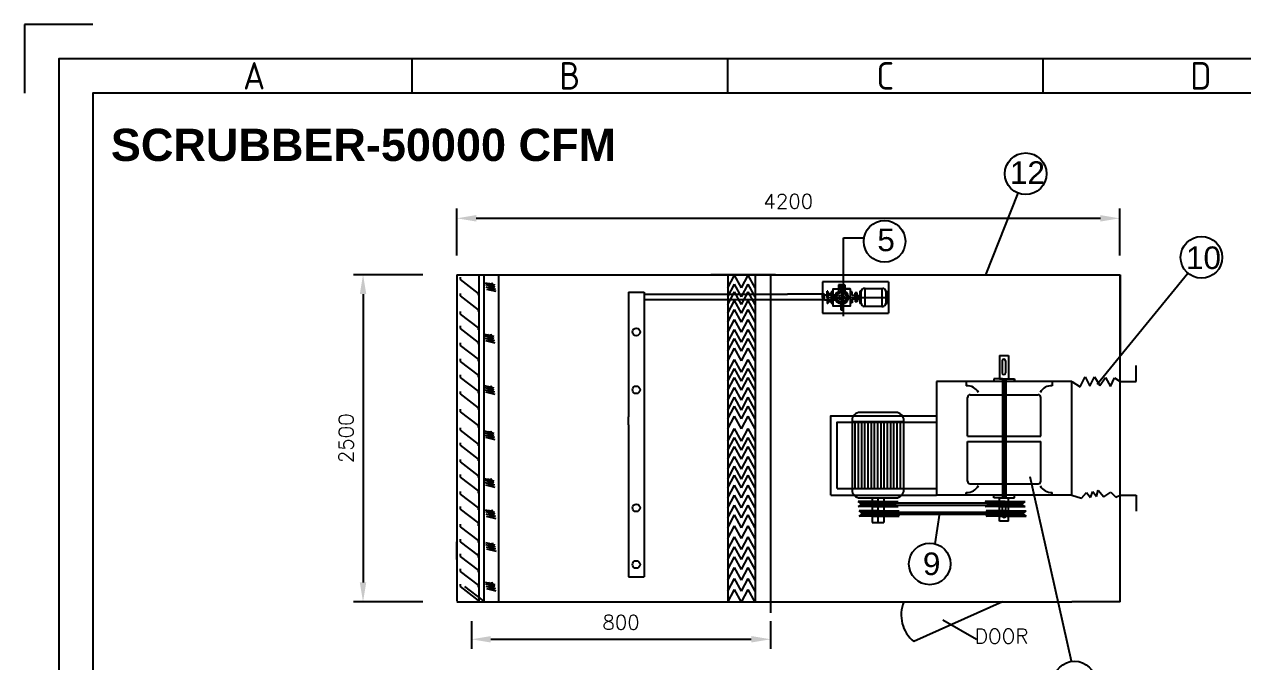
# Model space of a CAD drawing. Extents: x 40132 to 46456, y -234 to 4237.
# Drawn here: x 40132 to 43913, y 2259 to 4237 of the extents above; entities that cross this region are included whole.
import ezdxf
from ezdxf.enums import TextEntityAlignment as Align

# ---------------------------------------------------------------- set-up
doc = ezdxf.new("R2010")
doc.units = 0
doc.header["$LTSCALE"] = 5
doc.header["$PDMODE"] = 3
doc.layers.get('0').update_dxf_attribs({"linetype": 'CONTINUOUS'})
doc.layers.get('DEFPOINTS').update_dxf_attribs({"linetype": 'CONTINUOUS'})
doc.styles.add('ISOCP', font='isocp.shx')
doc.styles.get("Standard").update_dxf_attribs({"font": 'romans.shx', "height": 45})
doc.dimstyles.get("Standard").update_dxf_attribs({"dimscale": 30, "dimtxt": 2, "dimasz": 1, "dimexe": 0.5, "dimexo": 0.5, "dimgap": 0.2, "dimtad": 1, "dimdec": 0, "dimdsep": 46, "dimtxsty": 'Standard', "dimcen": 2.5, "dimadec": 0, "dimazin": 0, "dimtfac": 1, "dimtdec": 0, "dimtmove": 2, "dimatfit": 3, "dimfxl": 1, "dimtolj": 1, "dimtzin": 0, "dimarcsym": 0})

# ---------------------------------------------------------------- blocks, each defined once
blk = doc.blocks.new('*D43')
at = {"color": 0, "lineweight": -2, "transparency": 16777216}
for p, q in [((41369, 3459.8), (41153.2, 3459.8)), ((41183.2, 3399.8), (41183.2, 2504.9)), ((41369, 2444.9), (41153.2, 2444.9))]:
    blk.add_line(p, q, dxfattribs=at)
at = {"color": 0, "transparency": 16777216}
for points in [[(41173.2, 3399.8), (41193.2, 3399.8), (41183.2, 3459.8)], [(41173.2, 2504.9), (41193.2, 2504.9), (41183.2, 2444.9)]]:
    blk.add_solid(points, dxfattribs=at)
at = {"layer": 'DEFPOINTS', "color": 0, "transparency": 16777216}
for p in [(41429, 3459.8), (41183.2, 2444.9), (41429, 2444.9)]:
    blk.add_point(p, dxfattribs=at)
at = {"color": 0, "transparency": 16777216, "insert": (41130.7, 2952.4), "char_height": 45, "attachment_point": 5, "rotation": 90}
blk.add_mtext('\\A1;2500', dxfattribs=at)
blk = doc.blocks.new('*D44')
at = {"color": 0, "lineweight": -2, "transparency": 16777216}
for p, q in [((41474.3, 3519.8), (41474.3, 3664.9)), ((41534.3, 3634.9), (43471.9, 3634.9)), ((43531.9, 3519.8), (43531.9, 3664.9))]:
    blk.add_line(p, q, dxfattribs=at)
at = {"color": 0, "transparency": 16777216}
for points in [[(41534.3, 3644.9), (41534.3, 3624.9), (41474.3, 3634.9)], [(43471.9, 3644.9), (43471.9, 3624.9), (43531.9, 3634.9)]]:
    blk.add_solid(points, dxfattribs=at)
at = {"layer": 'DEFPOINTS', "color": 0, "transparency": 16777216}
for p in [(43531.9, 3634.9), (41474.3, 3459.8), (43531.9, 3459.8)]:
    blk.add_point(p, dxfattribs=at)
at = {"color": 0, "transparency": 16777216, "insert": (42503.1, 3687.4), "char_height": 45, "attachment_point": 5}
blk.add_mtext('\\A1;4200', dxfattribs=at)
blk = doc.blocks.new('*D45')
at = {"color": 0, "lineweight": -2, "transparency": 16777216}
for p, q in [((41519.6, 2384.9), (41519.6, 2298.6)), ((42448.2, 2384.8), (42448.2, 2298.6)), ((41579.6, 2328.6), (42388.2, 2328.6))]:
    blk.add_line(p, q, dxfattribs=at)
at = {"color": 0, "transparency": 16777216}
for points in [[(41579.6, 2338.6), (41579.6, 2318.6), (41519.6, 2328.6)], [(42388.2, 2338.6), (42388.2, 2318.6), (42448.2, 2328.6)]]:
    blk.add_solid(points, dxfattribs=at)
at = {"layer": 'DEFPOINTS', "color": 0, "transparency": 16777216}
for p in [(41519.6, 2444.9), (42448.2, 2444.8), (42448.2, 2328.6)]:
    blk.add_point(p, dxfattribs=at)
at = {"color": 0, "transparency": 16777216, "insert": (41983.9, 2381.1), "char_height": 45, "attachment_point": 5}
blk.add_mtext('\\A1;800', dxfattribs=at)

msp = doc.modelspace()

# ---------------------------------------------------------------- linework, layer by layer
at = {"color": 0}
for p, q in [((40132, 4236.8), (40132, 4023.8)), ((40345, 4236.8), (40132, 4236.8)), ((41335, 4130.3), (41335, 4023.8)), ((42314.4, 4130.3), (42314.4, 4023.8)), ((43293.8, 4023.8), (43293.8, 4130.3)), ((43116, 3459.8), (43216.1, 3713.1)), ((42674.6, 3331.6), (42674.6, 3574.8)), ((42674.6, 3574.8), (42738.1, 3574.8)), ((42162.8, 3459.8), (42512.3, 3459.8)), ((42462.8, 3459.8), (42262.8, 3459.8)), ((42512.3, 3459.8), (43532.8, 3459.8)), ((43532.8, 2444.8), (43532.8, 3459.8)), ((43532.8, 3459.8), (43532.8, 3209.8)), ((42623.4, 3389.6), (42623.4, 3408.6)), ((42625.4, 3408.6), (42623.4, 3408.6)), ((42623.4, 3407.1), (42623.4, 3372.1)), ((42624.4, 3389.6), (42624.4, 3408.6)), ((42624.4, 3407.1), (42624.4, 3372.1)), ((42625.4, 3389.6), (42625.4, 3408.6)), ((42625.4, 3407.1), (42625.4, 3372.1)), ((42642.4, 3407.1), (42636.4, 3407.1)), ((42636.4, 3407.1), (42636.4, 3372.1)), ((42642.4, 3389.6), (42642.4, 3407.1)), ((42668.9, 3428.6), (42658.9, 3428.6)), ((42658.9, 3428.6), (42658.9, 3408)), ((42665.9, 3416.6), (42665.9, 3428.6)), ((42665.9, 3428.6), (42671.9, 3428.6)), ((42665.9, 3416.6), (42665.9, 3410.4)), ((42665.9, 3416.6), (42665.9, 3410.4)), ((42668.9, 3428.6), (42668.9, 3350.6)), ((42668.9, 3428.6), (42678.9, 3428.6)), ((42671.9, 3428.6), (42671.9, 3416.6)), ((42695.4, 3416.6), (42671.9, 3416.6)), ((42671.9, 3416.6), (42671.9, 3410.4)), ((42678.9, 3428.6), (42678.9, 3408)), ((42701.4, 3406.6), (42695.4, 3406.6)), ((42695.4, 3406.6), (42695.4, 3372.6)), ((42701.4, 3395.6), (42701.4, 3406.6)), ((42710.4, 3389.6), (42710.4, 3403.6)), ((42716.4, 3403.6), (42710.4, 3403.6)), ((42713.4, 3389.6), (42713.4, 3403.6)), ((42716.4, 3389.6), (42716.4, 3403.6)), ((42729.4, 3408.6), (42725.4, 3408.6)), ((42725.4, 3408.6), (42725.4, 3370.6)), ((42729.4, 3370.6), (42729.4, 3408.6)), ((42741.4, 3417.6), (42738.4, 3417.6)), ((42793.4, 3417.6), (42796.4, 3417.6)), ((42805.4, 3408.6), (42805.4, 3370.6)), ((42805.4, 3408.6), (42810.4, 3408.6)), ((42810.4, 3370.6), (42810.4, 3408.6)), ((42615.8, 3382.1), (42055.3, 3382.1)), ((42615.8, 3399.6), (42500.9, 3399.6)), ((42609.5, 3397.1), (42609.5, 3399)), ((42609.5, 3389.6), (42609.5, 3397.1)), ((42609.5, 3389.6), (42609.5, 3380)), ((42615.8, 3379.8), (42615.8, 3399.6)), ((42615.8, 3397.1), (42649.3, 3397.1)), ((42615.8, 3382.1), (42649.3, 3382.1)), ((42623.4, 3389.6), (42623.4, 3370.6)), ((42625.4, 3370.6), (42623.4, 3370.6)), ((42624.4, 3389.6), (42624.4, 3370.6)), ((42625.4, 3389.6), (42625.4, 3402.1)), ((42625.4, 3402.1), (42636.4, 3402.1)), ((42625.4, 3389.6), (42625.4, 3370.6)), ((42625.4, 3377.1), (42636.4, 3377.1)), ((42636.4, 3372.1), (42642.4, 3372.1)), ((42642.4, 3362.6), (42642.4, 3389.6)), ((42647.9, 3389.6), (42695.4, 3389.6)), ((42665.9, 3368.8), (42665.9, 3350.6)), ((42665.9, 3368.8), (42665.9, 3350.6)), ((42671.9, 3368.8), (42671.9, 3350.6)), ((42701.4, 3372.6), (42695.4, 3372.6)), ((42704.4, 3395.6), (42701.4, 3395.6)), ((42704.4, 3383.6), (42701.4, 3383.6)), ((42701.4, 3383.6), (42701.4, 3372.6)), ((42710.4, 3395.6), (42704.4, 3395.6)), ((42710.4, 3383.6), (42704.4, 3383.6)), ((42710.4, 3389.6), (42710.4, 3375.6)), ((42716.4, 3375.6), (42710.4, 3375.6)), ((42713.4, 3389.6), (42713.4, 3395.6)), ((42713.4, 3389.6), (42713.4, 3375.6)), ((42716.4, 3389.6), (42716.4, 3395.6)), ((42716.4, 3395.6), (42725.4, 3395.6)), ((42716.4, 3389.6), (42716.4, 3383.6)), ((42716.4, 3389.6), (42716.4, 3375.6)), ((42716.4, 3383.6), (42725.4, 3383.6)), ((42729.4, 3370.6), (42725.4, 3370.6)), ((42805.4, 3370.6), (42810.4, 3370.6)), ((42665.9, 3362.6), (42665.9, 3350.6)), ((42665.9, 3350.6), (42671.9, 3350.6)), ((42741.4, 3361.6), (42738.4, 3361.6)), ((42793.4, 3361.6), (42796.4, 3361.6)), ((43158.6, 3209.3), (43186.6, 3209.3)), ((43158.6, 3209.3), (43158.6, 3137.3)), ((43166.6, 3192.3), (43166.6, 3155.3)), ((43177.6, 3192.3), (43177.6, 3155.3)), ((43186.6, 3209.3), (43186.6, 3137.3)), ((43186.6, 3209.3), (43186.6, 3192.3)), ((43582.8, 3128.3), (43582.8, 3178.3)), ((43408.5, 3112.1), (43424.5, 3142.9)), ((43424.5, 3142.9), (43439.4, 3114.2)), ((43439.4, 3114.2), (43453.2, 3142.9)), ((43453.2, 3142.9), (43470.2, 3116.3)), ((43470.2, 3116.3), (43487.2, 3140.8)), ((43487.2, 3140.8), (43503.1, 3113.1)), ((43503.1, 3113.1), (43515.9, 3139.7)), ((43515.9, 3139.7), (43532.8, 3128.3)), ((43382.8, 3128.3), (42962.8, 3128.3)), ((42962.8, 3128.3), (42962.8, 2776.3)), ((43167.7, 3137.2), (43140.5, 3137.2)), ((43140.5, 3137.2), (43140.5, 3128.2)), ((43158.6, 3137.3), (43140.6, 3137.3)), ((43140.6, 3137.3), (43140.6, 3128.3)), ((43158.6, 3137.3), (43186.6, 3137.3)), ((43167.7, 3137.3), (43167.7, 2767.2)), ((43167.7, 3137.2), (43204.5, 3137.2)), ((43167.8, 3137.4), (43167.8, 2767.3)), ((43172.7, 3137.3), (43172.7, 2767.2)), ((43172.8, 3137.4), (43172.8, 2767.3)), ((43177.7, 3137.3), (43177.7, 2767.2)), ((43177.8, 3137.4), (43177.8, 2767.3)), ((43186.6, 3137.3), (43204.6, 3137.3)), ((43186.6, 3137.3), (43186.6, 3137.3)), ((43204.5, 3137.2), (43204.5, 3128.2)), ((43204.6, 3137.3), (43204.6, 3128.3)), ((43382.8, 2776.3), (43382.8, 3128.3)), ((43382.8, 3128.3), (43408.5, 3112.1)), ((43532.8, 3128.3), (43582.8, 3128.3)), ((42006.9, 2993.7), (42006.9, 3018.8)), ((42700.8, 3003.4), (42861.8, 3003.4)), ((42710.8, 2796.4), (42710.8, 3003.4)), ((42720.8, 2796.4), (42720.8, 3003.4)), ((42730.8, 2796.4), (42730.8, 3003.4)), ((42740.8, 2796.4), (42740.8, 3003.4)), ((42750.8, 2796.4), (42750.8, 3003.4)), ((42760.8, 2796.4), (42760.8, 3003.4)), ((42770.8, 2796.4), (42770.8, 3003.4)), ((42780.8, 2796.4), (42780.8, 3003.4)), ((42861.8, 3003.4), (42781.3, 3003.4)), ((42790.8, 2796.4), (42790.8, 3003.4)), ((42800.8, 2796.4), (42800.8, 3003.4)), ((42810.8, 2796.4), (42810.8, 3003.4)), ((42820.8, 2796.4), (42820.8, 3003.4)), ((42830.8, 2796.4), (42830.8, 3003.4)), ((42840.8, 2796.4), (42840.8, 3003.4)), ((42850.8, 2796.4), (42850.8, 3003.4)), ((42006.9, 2942.6), (42006.9, 2917.5)), ((42634.9, 2776.3), (42962.8, 2776.3)), ((42654.9, 2796.3), (42962.8, 2796.3)), ((42700.8, 2796.4), (42710.8, 2796.4)), ((42763.3, 2767.4), (42763.3, 2691.4)), ((42781.3, 2767.4), (42781.3, 2717.5)), ((42781.3, 2767.4), (42781.3, 2691.4)), ((42799.3, 2767.4), (42799.3, 2691.4)), ((43382.8, 2776.3), (42962.8, 2776.3)), ((43140.7, 2767.3), (43140.7, 2776.3)), ((43140.7, 2767.2), (43140.7, 2776.2)), ((43158.7, 2767.3), (43140.7, 2767.3)), ((43172.7, 2767.2), (43140.7, 2767.2)), ((43158.7, 2695.3), (43158.7, 2767.3)), ((43158.7, 2767.3), (43186.7, 2767.3)), ((43172.7, 2767.2), (43204.7, 2767.2)), ((43186.7, 2695.3), (43186.7, 2767.3)), ((43186.7, 2767.3), (43204.7, 2767.3)), ((43204.7, 2767.3), (43204.7, 2776.3)), ((43204.7, 2767.2), (43204.7, 2776.2)), ((43382.8, 2776.3), (43413.5, 2766.4)), ((43413.5, 2766.4), (43428.2, 2784.5)), ((43428.2, 2784.5), (43441.2, 2768.9)), ((43441.2, 2768.9), (43448.7, 2787)), ((43448.7, 2787), (43459.6, 2771.4)), ((43459.6, 2771.4), (43465.1, 2791.6)), ((43465.1, 2791.6), (43482.7, 2771)), ((43482.7, 2771), (43503.7, 2784.9)), ((43503.7, 2784.9), (43519.7, 2769.7)), ((43519.7, 2769.7), (43532.8, 2776.3)), ((43532.8, 2776.3), (43582.8, 2776.3)), ((43582.8, 2776.3), (43582.8, 2726.3)), ((42782.2, 2756.2), (42720.2, 2756.2)), ((42728.2, 2751.2), (42720.2, 2756.2)), ((42720.2, 2740.2), (42728.2, 2745.2)), ((42782.2, 2740.2), (42720.2, 2740.2)), ((42785.5, 2726.9), (42723.5, 2726.9)), ((42731.5, 2721.9), (42723.5, 2726.9)), ((43229.9, 2751.2), (42727.9, 2751.2)), ((42782.2, 2751.2), (42728.2, 2751.2)), ((42728.2, 2745.2), (42728.2, 2751.2)), ((42728.2, 2745.2), (42728.2, 2751.2)), ((42782.2, 2745.2), (42728.2, 2745.2)), ((42782.2, 2745.2), (42728.2, 2745.2)), ((42764.2, 2740.2), (42800.2, 2740.2)), ((42782.2, 2756.2), (42844.2, 2756.2)), ((42782.2, 2751.2), (42836.2, 2751.2)), ((42782.2, 2745.2), (42836.2, 2745.2)), ((42782.2, 2745.2), (42836.2, 2745.2)), ((42782.2, 2740.2), (42844.2, 2740.2)), ((42785.5, 2726.9), (42847.5, 2726.9)), ((42836.2, 2751.2), (42844.2, 2756.2)), ((42836.2, 2745.2), (42836.2, 2751.2)), ((42836.2, 2745.2), (42844.2, 2740.2)), ((42836.2, 2745.2), (43121.9, 2745.2)), ((42839.5, 2721.9), (42847.5, 2726.9)), ((43175.9, 2756.2), (43113.9, 2756.2)), ((43121.9, 2751.2), (43113.9, 2756.2)), ((43113.9, 2740.2), (43121.9, 2745.2)), ((43175.9, 2740.2), (43113.9, 2740.2)), ((43179.5, 2726.9), (43117.5, 2726.9)), ((43125.5, 2721.9), (43117.5, 2726.9)), ((43175.9, 2751.2), (43121.9, 2751.2)), ((43121.9, 2745.2), (43121.9, 2751.2)), ((43121.9, 2745.2), (43121.9, 2751.2)), ((43175.9, 2745.2), (43121.9, 2745.2)), ((43175.9, 2745.2), (43121.9, 2745.2)), ((43157.9, 2740.2), (43193.9, 2740.2)), ((43167.7, 2712.3), (43167.7, 2749.3)), ((43175.9, 2756.2), (43237.9, 2756.2)), ((43175.9, 2751.2), (43229.9, 2751.2)), ((43175.9, 2745.2), (43229.9, 2745.2)), ((43175.9, 2745.2), (43229.9, 2745.2)), ((43175.9, 2740.2), (43237.9, 2740.2)), ((43178.7, 2712.3), (43178.7, 2749.3)), ((43179.5, 2726.9), (43241.5, 2726.9)), ((43229.9, 2751.2), (43237.9, 2756.2)), ((43229.9, 2745.2), (43229.9, 2751.2)), ((43229.9, 2745.2), (43237.9, 2740.2)), ((43233.5, 2721.9), (43241.5, 2726.9)), ((42723.5, 2710.9), (42731.5, 2715.9)), ((42785.5, 2710.9), (42723.5, 2710.9)), ((43233.6, 2721.9), (42731.5, 2721.9)), ((42785.5, 2721.9), (42731.5, 2721.9)), ((42731.5, 2715.9), (42731.5, 2721.9)), ((42731.5, 2715.9), (42731.5, 2721.9)), ((42785.5, 2715.9), (42731.5, 2715.9)), ((42785.5, 2715.9), (42731.5, 2715.9)), ((42763.3, 2691.4), (42799.3, 2691.4)), ((42767.5, 2710.9), (42803.5, 2710.9)), ((42785.5, 2721.9), (42839.5, 2721.9)), ((42785.5, 2715.9), (42839.5, 2715.9)), ((42785.5, 2715.9), (42839.5, 2715.9)), ((42785.5, 2710.9), (42847.5, 2710.9)), ((42839.5, 2715.9), (42839.5, 2721.9)), ((42839.5, 2715.9), (42847.5, 2710.9)), ((43125.5, 2715.9), (42839.5, 2715.9)), ((43117.5, 2710.9), (43125.5, 2715.9)), ((43179.5, 2710.9), (43117.5, 2710.9)), ((43179.5, 2721.9), (43125.5, 2721.9)), ((43125.5, 2715.9), (43125.5, 2721.9)), ((43125.5, 2715.9), (43125.5, 2721.9)), ((43179.5, 2715.9), (43125.5, 2715.9)), ((43179.5, 2715.9), (43125.5, 2715.9)), ((43158.7, 2695.3), (43158.7, 2712.3)), ((43186.7, 2695.3), (43158.7, 2695.3)), ((43161.5, 2710.9), (43197.5, 2710.9)), ((43179.5, 2721.9), (43233.5, 2721.9)), ((43179.5, 2715.9), (43233.5, 2715.9)), ((43179.5, 2715.9), (43233.5, 2715.9)), ((43179.5, 2710.9), (43241.5, 2710.9)), ((43233.5, 2715.9), (43233.5, 2721.9)), ((43233.5, 2715.9), (43241.5, 2710.9)), ((43532.8, 2444.8), (43532.8, 2694.8)), ((41474.3, 2576.7), (41474.3, 2631.4)), ((42162.8, 2444.8), (42512.3, 2444.8)), ((42262.8, 2444.8), (42462.8, 2444.8)), ((42262.8, 2444.8), (42462.8, 2444.8)), ((42512.3, 2444.8), (43382.8, 2444.8)), ((43168.2, 2444.8), (42893.1, 2321.5)), ((43532.8, 2444.8), (43382.8, 2444.8)), ((43532.8, 2444.8), (43382.8, 2444.8)), ((42982.6, 2389.5), (43087.6, 2329.5))]:
    msp.add_line(p, q, dxfattribs=at)
for p, q in [((41474.3, 3459.8), (42448.2, 3459.8)), ((41474.3, 3459.8), (41474.3, 2446.9)), ((41484.3, 3452.5), (41484.3, 3444.6)), ((41484.3, 3444.6), (41540.5, 3401.7)), ((41542.2, 3457.8), (41542.2, 2444.9)), ((41558.2, 3459.8), (41558.2, 2444.9)), ((41603.5, 3459.8), (41603.5, 2444.9)), ((42315.3, 3459.8), (42315.3, 2444.6)), ((42315.3, 3419.4), (42336.4, 3458.9)), ((42357.5, 3419.4), (42336.4, 3458.9)), ((42357.5, 3419.4), (42378.6, 3458.9)), ((42399.8, 3419.4), (42378.7, 3458.9)), ((42399.8, 3459.8), (42399.8, 2444.6)), ((42448.2, 3459.8), (42448.2, 2410.9)), ((42006.9, 3405.4), (42006.9, 3018.8)), ((42006.9, 3405.4), (42055.3, 3405.4)), ((42055.3, 3405.4), (42055.3, 2522.3)), ((42315.3, 3391.7), (42336.4, 3431.1)), ((42315.3, 3367.8), (42336.4, 3407.2)), ((42357.5, 3391.7), (42336.4, 3431.1)), ((42357.5, 3367.8), (42336.4, 3407.2)), ((42357.5, 3391.7), (42378.6, 3431.1)), ((42357.5, 3367.8), (42378.6, 3407.2)), ((42399.8, 3391.7), (42378.7, 3431.1)), ((42399.8, 3367.8), (42378.7, 3407.2)), ((41484.3, 3402.1), (41484.3, 3394.2)), ((41484.3, 3394.2), (41540.5, 3351.4)), ((41540.5, 3401.7), (41540.5, 3396.1)), ((42055.3, 3399.6), (42500.9, 3399.6)), ((42315.3, 3340.1), (42336.4, 3379.5)), ((42357.5, 3340.1), (42336.4, 3379.5)), ((42357.5, 3340.1), (42378.6, 3379.5)), ((42399.8, 3340.1), (42378.7, 3379.5)), ((41484.3, 3345.6), (41484.3, 3337.7)), ((41484.3, 3337.7), (41540.5, 3294.8)), ((41540.5, 3351.4), (41540.5, 3345.7)), ((42315.3, 3312.3), (42336.4, 3351.8)), ((42357.5, 3312.3), (42336.4, 3351.8)), ((42357.5, 3312.3), (42378.6, 3351.8)), ((42399.8, 3312.3), (42378.7, 3351.8)), ((41484.3, 3300.8), (41484.3, 3293)), ((41484.3, 3293), (41540.5, 3250.1)), ((41540.5, 3294.8), (41540.5, 3289.2)), ((42315.3, 3281.5), (42336.4, 3321)), ((42315.3, 3250.7), (42336.4, 3290.1)), ((42357.5, 3281.5), (42336.4, 3321)), ((42357.5, 3250.7), (42336.4, 3290.1)), ((42357.5, 3281.5), (42378.6, 3321)), ((42357.5, 3250.7), (42378.6, 3290.1)), ((42399.8, 3281.5), (42378.7, 3321)), ((42399.8, 3250.7), (42378.7, 3290.1)), ((42315.3, 3223), (42336.4, 3262.4)), ((42357.5, 3223), (42336.4, 3262.4)), ((42357.5, 3223), (42378.6, 3262.4)), ((42399.8, 3223), (42378.7, 3262.4)), ((41484.3, 3248.1), (41484.3, 3240.2)), ((41484.3, 3240.2), (41540.5, 3197.4)), ((41540.5, 3250.1), (41540.5, 3244.5)), ((42315.3, 3192.2), (42336.4, 3231.6)), ((42357.5, 3192.2), (42336.4, 3231.6)), ((42357.5, 3192.2), (42378.6, 3231.6)), ((42399.8, 3192.2), (42378.7, 3231.6)), ((41484.3, 3198.7), (41484.3, 3190.8)), ((41484.3, 3190.8), (41540.5, 3147.9)), ((41540.5, 3197.4), (41540.5, 3191.7)), ((42315.3, 3157.2), (42336.4, 3196.6)), ((42357.5, 3157.2), (42336.4, 3196.6)), ((42357.5, 3157.2), (42378.6, 3196.6)), ((42399.8, 3157.2), (42378.7, 3196.6)), ((41484.3, 3149.2), (41484.3, 3141.3)), ((41484.3, 3141.3), (41540.5, 3098.5)), ((41540.5, 3147.9), (41540.5, 3142.3)), ((42315.3, 3129.5), (42336.4, 3168.9)), ((42315.3, 3101.7), (42336.4, 3141.2)), ((42357.5, 3129.5), (42336.4, 3168.9)), ((42357.5, 3101.7), (42336.4, 3141.2)), ((42357.5, 3129.5), (42378.6, 3168.9)), ((42357.5, 3101.7), (42378.6, 3141.2)), ((42399.8, 3129.5), (42378.7, 3168.9)), ((42399.8, 3101.7), (42378.7, 3141.2)), ((42315.3, 3070.9), (42336.4, 3110.4)), ((42357.5, 3070.9), (42336.4, 3110.4)), ((42357.5, 3070.9), (42378.6, 3110.4)), ((42399.8, 3070.9), (42378.7, 3110.4)), ((41484.3, 3097.9), (41484.3, 3090)), ((41484.3, 3090), (41540.5, 3047.1)), ((41540.5, 3098.5), (41540.5, 3092.8)), ((42315.3, 3040.1), (42336.4, 3079.6)), ((42357.5, 3040.1), (42336.4, 3079.6)), ((42357.5, 3040.1), (42378.6, 3079.6)), ((42399.8, 3040.1), (42378.7, 3079.6)), ((41484.3, 3042.7), (41484.3, 3034.8)), ((41484.3, 3034.8), (41540.5, 2992)), ((41540.5, 3047.1), (41540.5, 3041.5)), ((42315.3, 3012.4), (42336.4, 3051.8)), ((42357.5, 3012.4), (42336.4, 3051.8)), ((42357.5, 3012.4), (42378.6, 3051.8)), ((42399.8, 3012.4), (42378.7, 3051.8)), ((41540.5, 2992), (41540.5, 2986.3)), ((42006.9, 2993.7), (42006.9, 2522.3)), ((42315.3, 2981.6), (42336.4, 3021)), ((42357.5, 2981.6), (42336.4, 3021)), ((42357.5, 2981.6), (42378.6, 3021)), ((42399.8, 2981.6), (42378.7, 3021)), ((41484.3, 2985.2), (41484.3, 2977.3)), ((41484.3, 2977.3), (41540.5, 2934.4)), ((42315.3, 2943.1), (42336.4, 2982.5)), ((42315.3, 2915.3), (42336.4, 2954.8)), ((42357.5, 2943.1), (42336.4, 2982.5)), ((42357.5, 2915.3), (42336.4, 2954.8)), ((42357.5, 2943.1), (42378.6, 2982.5)), ((42357.5, 2915.3), (42378.6, 2954.8)), ((42399.8, 2943.1), (42378.7, 2982.5)), ((42399.8, 2915.3), (42378.7, 2954.8)), ((41484.3, 2938.4), (41484.3, 2930.5)), ((41484.3, 2930.5), (41540.5, 2887.7)), ((41540.5, 2934.4), (41540.5, 2928.8)), ((42315.3, 2887.6), (42336.4, 2927)), ((42357.5, 2887.6), (42336.4, 2927)), ((42357.5, 2887.6), (42378.6, 2927)), ((42399.8, 2887.6), (42378.7, 2927)), ((41484.3, 2886.8), (41484.3, 2878.9)), ((41484.3, 2878.9), (41540.5, 2836.1)), ((41540.5, 2887.7), (41540.5, 2882)), ((42315.3, 2856.8), (42336.4, 2896.2)), ((42357.5, 2856.8), (42336.4, 2896.2)), ((42357.5, 2856.8), (42378.6, 2896.2)), ((42399.8, 2856.8), (42378.7, 2896.2)), ((41484.3, 2840.1), (41484.3, 2832.2)), ((41540.5, 2836.1), (41540.5, 2830.5)), ((42315.3, 2826), (42336.4, 2865.4)), ((42315.3, 2798.3), (42336.4, 2837.7)), ((42357.5, 2826), (42336.4, 2865.4)), ((42357.5, 2798.3), (42336.4, 2837.7)), ((42357.5, 2826), (42378.6, 2865.4)), ((42357.5, 2798.3), (42378.6, 2837.7)), ((42399.8, 2826), (42378.7, 2865.4)), ((42399.8, 2798.3), (42378.7, 2837.7)), ((41484.3, 2832.2), (41540.5, 2789.4)), ((42315.3, 2767.4), (42336.4, 2806.9)), ((42357.5, 2767.4), (42336.4, 2806.9)), ((42357.5, 2767.4), (42378.6, 2806.9)), ((42399.8, 2767.4), (42378.7, 2806.9)), ((41484.3, 2787.2), (41484.3, 2779.3)), ((41484.3, 2779.3), (41540.5, 2736.5)), ((41540.5, 2789.4), (41540.5, 2783.8)), ((41540.5, 2788.1), (41540.5, 2782.4)), ((42315.3, 2736.6), (42336.4, 2776.1)), ((42357.5, 2736.6), (42336.4, 2776.1)), ((42357.5, 2736.6), (42378.6, 2776.1)), ((42399.8, 2736.6), (42378.7, 2776.1)), ((41484.3, 2740.5), (41484.3, 2732.6)), ((41484.3, 2732.6), (41540.5, 2689.8)), ((41540.5, 2736.5), (41540.5, 2730.8)), ((42315.3, 2705.8), (42336.4, 2745.3)), ((42357.5, 2705.8), (42336.4, 2745.3)), ((42357.5, 2705.8), (42378.6, 2745.3)), ((42399.8, 2705.8), (42378.7, 2745.3)), ((41484.3, 2685.7), (41484.3, 2677.8)), ((41540.5, 2689.8), (41540.5, 2684.1)), ((41540.5, 2686.5), (41540.5, 2680.9)), ((42315.3, 2675), (42336.4, 2714.4)), ((42357.5, 2675), (42336.4, 2714.4)), ((42357.5, 2675), (42378.6, 2714.4)), ((42399.8, 2675), (42378.7, 2714.4)), ((41484.3, 2677.8), (41540.5, 2635)), ((42315.3, 2641.1), (42336.4, 2680.6)), ((42357.5, 2641.1), (42336.4, 2680.6)), ((42357.5, 2641.1), (42378.6, 2680.6)), ((42399.8, 2641.1), (42378.7, 2680.6)), ((41484.3, 2639), (41484.3, 2631.1)), ((41484.3, 2631.1), (41540.5, 2588.3)), ((41540.5, 2635), (41540.5, 2629.3)), ((42315.3, 2607.2), (42336.4, 2646.7)), ((42315.3, 2576.4), (42336.4, 2615.9)), ((42357.5, 2607.2), (42336.4, 2646.7)), ((42357.5, 2576.4), (42336.4, 2615.9)), ((42357.5, 2607.2), (42378.6, 2646.7)), ((42357.5, 2576.4), (42378.6, 2615.9)), ((42399.8, 2607.2), (42378.7, 2646.7)), ((42399.8, 2576.4), (42378.7, 2615.9)), ((41484.3, 2593.8), (41484.3, 2585.9)), ((41484.3, 2585.9), (41540.5, 2543)), ((41540.5, 2594.6), (41540.5, 2589)), ((41540.5, 2588.3), (41540.5, 2582.6)), ((42315.3, 2545.6), (42336.4, 2585)), ((42357.5, 2545.6), (42336.4, 2585)), ((42357.5, 2545.6), (42378.6, 2585)), ((42399.8, 2545.6), (42378.7, 2585)), ((41484.3, 2547.1), (41484.3, 2539.2)), ((41484.3, 2539.2), (41540.5, 2496.3)), ((41540.5, 2543), (41540.5, 2537.4)), ((42315.3, 2511.7), (42336.4, 2551.2)), ((42357.5, 2511.7), (42336.4, 2551.2)), ((42357.5, 2511.7), (42378.6, 2551.2)), ((42399.8, 2511.7), (42378.7, 2551.2)), ((41484.3, 2499.9), (41484.3, 2492)), ((41540.5, 2500.7), (41540.5, 2495.1)), ((41540.5, 2496.3), (41540.5, 2490.7)), ((42006.9, 2522.3), (42055.3, 2522.3)), ((42315.3, 2477.8), (42336.4, 2517.3)), ((42357.5, 2477.8), (42336.4, 2517.3)), ((42357.5, 2477.8), (42378.6, 2517.3)), ((42399.8, 2477.8), (42378.7, 2517.3)), ((41484.3, 2492), (41540.5, 2449.1)), ((41498.4, 2492), (41554.7, 2449.1)), ((42315.3, 2443.9), (42336.4, 2483.4)), ((42357.5, 2443.9), (42336.4, 2483.4)), ((42357.5, 2443.9), (42378.6, 2483.4)), ((42399.8, 2443.9), (42378.7, 2483.4)), ((41474.3, 2444.9), (42448.2, 2444.9))]:
    msp.add_line(p, q)
at = {"color": 0, "ltscale": 100}
for p, q in [((43461.8, 3120.1), (43742.7, 3465.2)), ((43382.4, 2260.3), (43253.5, 2832.4)), ((42959.2, 2624.9), (42973.2, 2719.5))]:
    msp.add_line(p, q, dxfattribs=at)
at = {"color": 0, "linetype": 'ByBlock', "lineweight": -2}
for p, q in [((41593.2, 3427.1), (41563.7, 3434.2)), ((41593.7, 3421.6), (41564.2, 3428.7)), ((41595.2, 3414.5), (41565.7, 3421.6)), ((41596.7, 3407.4), (41567.3, 3414.5)), ((41572.2, 3435.9), (41577.2, 3412.1)), ((41578, 3435), (41583.1, 3410.6)), ((41583.2, 3435.9), (41588.8, 3409.3)), ((41590.1, 3267.7), (41560.6, 3274.8)), ((41590.6, 3262.1), (41561.1, 3269.2)), ((41592.1, 3255), (41562.7, 3262.1)), ((41593.6, 3247.9), (41564.2, 3255)), ((41569.1, 3276.4), (41574.1, 3252.6)), ((41574.9, 3275.5), (41580.1, 3251.2)), ((41580.2, 3276.4), (41585.8, 3249.8)), ((41590.1, 3107.7), (41560.6, 3114.8)), ((41590.6, 3102.1), (41561.1, 3109.2)), ((41592.1, 3095), (41562.7, 3102.1)), ((41569.1, 3116.5), (41574.1, 3092.6)), ((41574.9, 3115.6), (41580.1, 3091.2)), ((41580.2, 3116.5), (41585.8, 3089.8)), ((43055.5, 3128.2), (43055.5, 3115.3)), ((43322, 3128.2), (43322, 3115.3)), ((41593.6, 3087.9), (41564.2, 3095)), ((43059.5, 2958.7), (43059.5, 3079.3)), ((43067.5, 3087.3), (43278.9, 3087.3)), ((43286.8, 2958.7), (43286.9, 3079.3)), ((41590.1, 2967.1), (41560.6, 2974.2)), ((41590.6, 2961.5), (41561.1, 2968.6)), ((41592.1, 2954.4), (41562.7, 2961.5)), ((41593.6, 2947.3), (41564.2, 2954.4)), ((41569.1, 2975.9), (41574.1, 2952)), ((41574.9, 2975), (41580.1, 2950.6)), ((41580.2, 2975.9), (41585.8, 2949.2)), ((43059.5, 2958.7), (43286.8, 2958.7)), ((43059.5, 2942.7), (43286.8, 2942.7)), ((43059.5, 2819), (43059.5, 2942.7)), ((43286.8, 2819), (43286.8, 2942.7)), ((41590.1, 2819.5), (41560.6, 2826.6)), ((41590.6, 2813.9), (41561.1, 2821)), ((41592.1, 2806.8), (41562.7, 2813.9)), ((41593.6, 2799.7), (41564.2, 2806.8)), ((41569.1, 2828.2), (41574.1, 2804.4)), ((41574.9, 2827.4), (41580.1, 2803)), ((41580.2, 2828.2), (41585.8, 2801.6)), ((43067.5, 2811), (43278.8, 2811)), ((43055.5, 2776.2), (43055.5, 2784.2)), ((43322, 2776.2), (43322, 2784.2)), ((41592.7, 2722.2), (41563.3, 2729.3)), ((41593.2, 2716.6), (41563.8, 2723.7)), ((41571.8, 2730.9), (41576.8, 2707.1)), ((41577.6, 2730), (41582.7, 2705.7)), ((41582.8, 2730.9), (41588.4, 2704.3)), ((41594.8, 2709.5), (41565.3, 2716.6)), ((41596.3, 2702.4), (41566.8, 2709.5)), ((41593.6, 2620.5), (41564.2, 2627.6)), ((41594.1, 2614.9), (41564.7, 2622)), ((41595.6, 2607.8), (41566.2, 2614.9)), ((41572.6, 2629.3), (41577.7, 2605.4)), ((41578.4, 2628.4), (41583.6, 2604)), ((41583.7, 2629.3), (41589.3, 2602.6)), ((41597.2, 2600.7), (41567.7, 2607.8)), ((41593.2, 2498), (41563.7, 2505.1)), ((41593.7, 2492.5), (41564.2, 2499.6)), ((41572.2, 2506.8), (41577.2, 2483)), ((41578, 2505.9), (41583.1, 2481.5)), ((41583.2, 2506.8), (41588.8, 2480.2)), ((41595.2, 2485.4), (41565.7, 2492.5)), ((41596.7, 2478.3), (41567.3, 2485.4))]:
    msp.add_line(p, q, dxfattribs=at)
at = {"color": 0}
for points in [[(46349.2, -128), (46349.2, 4130.3), (40238.5, 4130.3), (40238.5, -128)], [(46242.7, -21.5), (46242.7, 4023.8), (40345, 4023.8), (40345, -21.5)], [(42793.4, 3361.6), (42741.4, 3361.6), (42741.4, 3417.6), (42793.4, 3417.6)], [(42700.8, 2796.4), (42861.8, 2796.4), (42861.8, 3003.4), (42700.8, 3003.4)]]:
    msp.add_lwpolyline(points, close=True, dxfattribs=at)
for points in [[(42665.9, 3362.6), (42642.4, 3362.6), (42642.4, 3416.6), (42665.9, 3416.6)], [(42671.9, 3416.6), (42695.4, 3416.6), (42695.4, 3362.6), (42671.9, 3362.6)], [(42634.9, 2776.3), (42634.9, 3022.2), (42962.8, 3022.2)], [(42654.9, 2796.3), (42654.9, 3002.2), (42962.8, 3002.2), (42962.8, 2776.3)], [(42836.2, 2751.2), (42728.2, 2751.2)]]:
    msp.add_lwpolyline(points, dxfattribs=at)
for points in [[(42861.8, 3003.4), (42861.8, 3007.4, 0.414214), (42836.8, 3032.4), (42725.8, 3032.4, 0.414214), (42700.8, 3007.4), (42700.8, 3003.4)], [(42700.8, 2806.4), (42700.8, 2792.4, 0.414214), (42725.8, 2767.4), (42836.8, 2767.4, 0.414214), (42861.8, 2792.4), (42861.8, 2796.4)]]:
    msp.add_lwpolyline(points, format="xyb", dxfattribs=at)
for centre, radius in [((43239.8, 3773.2), 64.6), ((42801.8, 3563.4), 64.6), ((43785.3, 3513.7), 64.6), ((42668.9, 3389.6), 21), ((42668.9, 3389.6), 16), ((42668.9, 3389.6), 15), ((42668.9, 3389.6), 8), ((42942, 2562.6), 64.6), ((43391.3, 2196.3), 64.6)]:
    msp.add_circle(centre, radius, dxfattribs=at)
for centre in [(42031.1, 3282.3), (42031.1, 3102.7), (42031.1, 2736.5), (42031.1, 2560.7)]:
    msp.add_circle(centre, 11.8)
for centre, radius, start, end in [((42738.4, 3408.6), 9, 90, 180), ((42796.4, 3408.6), 9, 0, 90), ((42738.4, 3370.6), 9, 180, 270), ((42796.4, 3370.6), 9, 270, 0), ((43172.1, 3192.3), 5.5, 0, 180), ((43172.1, 3155.3), 5.5, 180, 0), ((43173.2, 2749.3), 5.5, 0, 180), ((43173.2, 2712.3), 5.5, 180, 0), ((42957.9, 2403.4), 104.4, 156.6424, 231.6394)]:
    msp.add_arc(centre, radius, start, end, dxfattribs=at)
at = {"color": 0, "linetype": 'ByBlock', "lineweight": -2}
for centre, radius, start, end in [((43058.1, 3075.9), 39.6, 27.473, 93.7557), ((43319.4, 3076), 39.4, 86.1766, 151.2826), ((43067.5, 3079.3), 8, 90, 180.0115), ((43278.9, 3079.3), 8, 359.9885, 90), ((43058.1, 2823.7), 39.6, 266.2443, 332.527), ((43067.5, 2819), 8, 180.0115, 270), ((43278.8, 2819), 8, 270, 359.9885), ((43319.4, 2823.6), 39.4, 208.7174, 273.8234)]:
    msp.add_arc(centre, radius, start, end, dxfattribs=at)
at = {"layer": 'DEFPOINTS'}
for p, q in [((42814.5, 3438.3), (42609.5, 3438.3)), ((42609.5, 3438.3), (42609.5, 3340.8)), ((42814.5, 3438.3), (42814.5, 3340.8)), ((42609.5, 3340.8), (42814.5, 3340.8))]:
    msp.add_line(p, q, dxfattribs=at)
at = {"layer": 'DEFPOINTS', "ltscale": 5}
msp.add_line((42625.9, 3389.6), (42810.4, 3389.6), dxfattribs=at)

# ---------------------------------------------------------------- texts
at = {"color": 0, "style": 'ISOCP'}
for s, p in [('A', (40845.3, 4077.1)), ('B', (41824.7, 4077.1)), ('C', (42804.1, 4077.1)), ('D', (43783.5, 4077.1))]:
    msp.add_text(s, height=85.2, dxfattribs=at).set_placement(p, align=Align.MIDDLE)
at = {"color": 0, "insert": (41184.4, 3912.9), "char_height": 100, "attachment_point": 2}
msp.add_mtext('{\\fArial|b1|i0|c0|p34;SCRUBBER-50000 CFM}', dxfattribs=at)
at = {"color": 0}
for s, insert, char_height, width, attachment_point in [('{\\fArial|b0|i0|c0|p34;12}', (43190.8, 3811.8), 70, 31.72, 1), ('{\\fArial|b0|i0|c0|p34;5}', (42779.4, 3602.9), 70, 31.72, 1), ('{\\fArial|b0|i0|c0|p34;10}', (43737.2, 3547.6), 70, 31.72, 1), ('{\\fArial|b0|i0|c0|p34;9}', (42920.8, 2598), 70, 31.72, 1), ('DOOR', (43082, 2338.2), 45, 232.878, 4)]:
    msp.add_mtext(s, dxfattribs=dict(at, insert=insert, char_height=char_height, width=width, attachment_point=attachment_point))

# ---------------------------------------------------------------- dimensions: what is measured, and where the dimension line sits
for base, p1, p2, text, picture, middle in [((43531.9, 3634.9), (41474.3, 3459.8), (43531.9, 3459.8), '4200', '*D44', (42503.1, 3687.4)), ((42448.2, 2328.6), (41519.6, 2444.9), (42448.2, 2444.8), '800', '*D45', (41983.9, 2381.1))]:
    dim = msp.add_linear_dim(base=base, p1=p1, p2=p2, text=text, dimstyle='Standard', override={"dimtxt": 150, "dimasz": 2, "dimexe": 1, "dimexo": 2, "dimgap": 1, "dimcen": 2}, dxfattribs=at)
    dim.commit()
    dim.dimension.update_dxf_attribs({"geometry": picture, "text_midpoint": middle})
dim = msp.add_linear_dim(base=(41183.2, 2444.9), p1=(41429, 3459.8), p2=(41429, 2444.9), angle=90, text='2500', dimstyle='Standard', override={"dimtxt": 150, "dimasz": 2, "dimexe": 1, "dimexo": 2, "dimgap": 1, "dimcen": 2}, dxfattribs=at)
dim.commit()
dim.dimension.update_dxf_attribs({"geometry": '*D43', "text_midpoint": (41130.7, 2952.4)})

doc.saveas('drawing.dxf')
